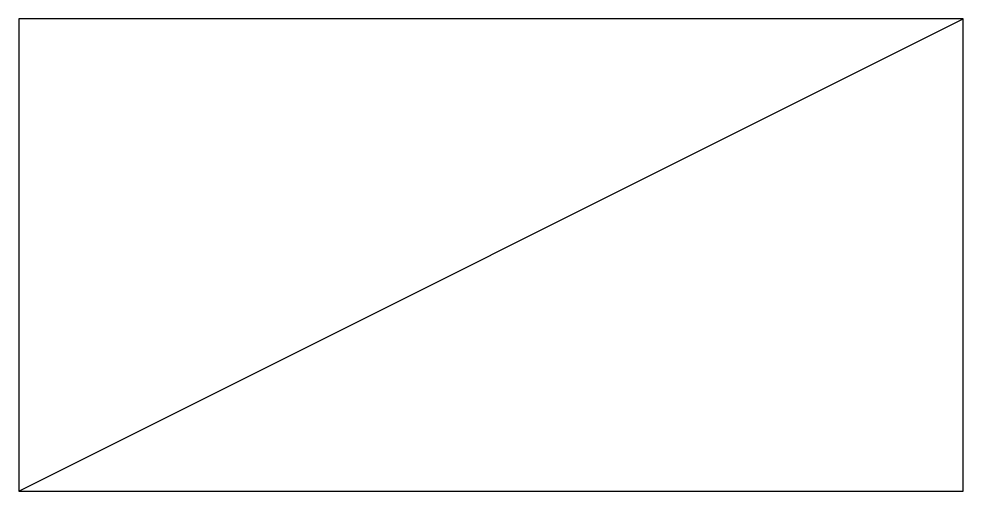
# Model space of a CAD drawing. Header units: millimetres. Extents: x 0 to 4, y 0 to 2.
import ezdxf

# ---------------------------------------------------------------- set-up
doc = ezdxf.new("R2010")
doc.units = ezdxf.units.MM
doc.layers.add('jidou1', color=3, linetype='Continuous')

msp = doc.modelspace()

# ---------------------------------------------------------------- linework, layer by layer
at = {"layer": 'jidou1', "color": 3, "linetype": 'Continuous'}
msp.add_line((0, 0), (4, 2), dxfattribs=at)
msp.add_lwpolyline([(4, 0), (4, 2), (0, 2), (0, 0)], close=True, dxfattribs=at)

doc.saveas('drawing.dxf')
